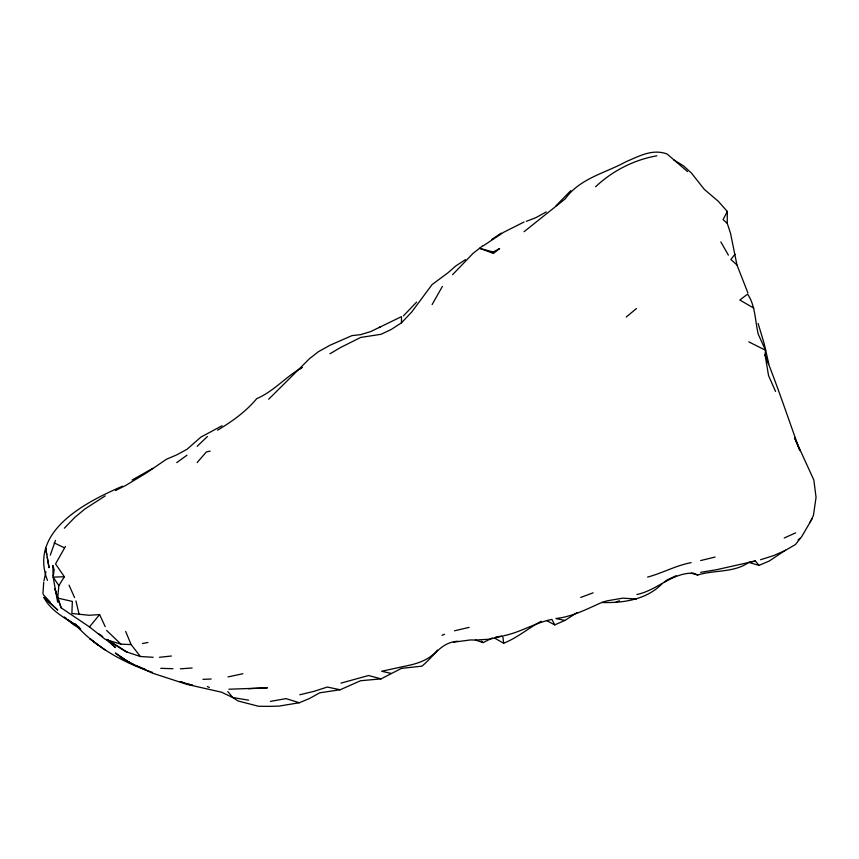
<?xml version="1.0" encoding="UTF-8"?>
<svg xmlns="http://www.w3.org/2000/svg" width="859" height="859" viewBox="0 0 859 859"><rect width="100%" height="100%" fill="white"/><g stroke="black" fill="none" stroke-linecap="round" stroke-linejoin="round"><path stroke-width="1.29" d="M747.888 292.908L736.936 264.905L730.515 233.218L727.24 223.319L727.326 211.464L718.156 201.156L704.305 189.367L691.527 173.164L683.603 165.937L673.703 159.86M42.95 593.666L43.723 582.305M65.456 546.421L55.545 563.934L64.361 576.754L58.863 585.613L57.682 598.089L61.172 607.861L89.476 626.909L105.227 639.343L120.915 644.153L131.126 644.572L140.371 656.512L153.16 657.285M753.783 308.102L739.814 300.038L747.62 294.122C755.576 305.815 754.997 320.933 758.272 334.291L765.562 350.289L765.058 354.821L768.558 375.619L775.559 391.457M54.149 569.549L53.14 577.119L57.66 602.159M43.938 580.845L45.914 571.783M50.294 555.172L55.491 540.375M810.101 522.089L813.387 515.658L816.05 497.404L813.838 480.009L794.543 437.8L799.879 450.599C789.625 422.424 780.122 393.841 769.234 365.784L765.058 354.821L768.784 363.948L764.156 343.557L758.11 323.446M727.326 211.464L723.074 219.603L727.24 223.319M432.12 304.558L442.342 286.487M812.131 518.729L801.866 536.392L795.488 544.509L785.298 550.426L773.755 555.558L760.569 559.735M457.664 641.233C440.42 642.511 434.096 656.297 421.909 666.165L401.475 668.377L381.042 678.878L360.619 680.725L340.185 689.756L319.752 692.794L309.541 698.474L299.319 702.748L278.885 706.13L268.674 706.366L258.462 706.259L238.029 700.955L232.757 697.54L221.568 692.204L186.951 684.376L152.451 673.134L129.569 662.74L115.439 653.162L129.569 662.74L125.661 660.281L134.734 664.984M735.014 254.21L730.869 259.482L736.936 264.905M89.476 626.909L99.601 614.572L105.227 626.683M197.162 462.55L206.267 452.038L210.133 451.082M437.467 650.123C430.993 658.187 421.146 662.353 411.364 664.812L381.654 671.255L391.264 673.445M329.963 353.79L340.185 347.691L360.619 337.458L381.042 334.291L391.264 329.448L401.475 322.823L411.697 312.042L432.12 284.544L447.754 272.969L455.893 265.871L465.481 259.611M268.674 399.231L309.541 358.643L318.464 351.675L329.963 345.264L351.965 335.622L360.608 334.645L370.83 331.531L381.042 326.538M403.365 315.94L416.572 302.143M64.361 528.199L74.69 517.494L84.794 509.043L105.227 495.89M556.052 205.741L570.795 190.655M452.553 274.719L472.987 253.437L482.597 245.91M197.162 446.315L207.384 436.555M798.022 539.957L799.879 538.335M595.577 186.779C612.682 170.726 633.77 159.892 656.867 155.812M626.222 317.025L636.433 308.553M577.184 612.531L564.921 620.445L554.71 624.88L546.764 620.649M493.42 253.426L499.616 248.573L493.206 252.02L479.633 248.315L493.42 253.426L493.206 252.02M661.967 583.884C646.269 599.818 623.097 603.136 601.687 602.492C586.858 609.052 572.384 616.73 555.913 618.523L564.921 620.445M664.018 582.305L667.078 579.943L676.162 575.702M524.065 231.694L565.158 198.934C579.857 178.243 605.219 173.164 626.222 161.621C639.364 156.102 652.249 148.596 667.078 153.997L687.511 171.585M176.739 462.614L186.951 455.216M785.577 550.157L769.234 561.024L759.023 565.372L748.801 562.42C733.554 572.985 714.602 569.742 697.723 575.004L691.345 573.221M491.799 239.425L501.269 233.09M483.198 245.867L503.632 232.295L524.065 221.998M217.595 430.166C232.07 421.49 245.899 411.654 256.755 398.619C274.032 391.296 286.176 376.221 302.465 367.33M299.319 369.338L301.445 368.006M222.03 425.753L200.866 437.124L186.951 449.332L176.729 454.883L166.517 459.211L146.084 473.169L125.661 485.475L115.439 490.564M132.103 479.998L152.838 468.37M546.303 211.915L535.844 217.671L526.331 221.343M541.095 621.282C528.382 628.219 517.258 637.85 503.632 643.251L494.548 638.044M378.926 327.601L401.475 316.638L401.475 322.823M453.799 642.135L470.431 639.944L475.349 640.052L483.198 642.607L492.282 637.969M122.44 486.205C85.825 502.096 28.476 531.141 47.46 580.394M784.203 537.992L795.713 532.838M441.977 635.306L444.511 634.264M616 602.095L619.414 600.763M580.705 597.445L593.139 592.828M636.906 594.503C657.081 590.38 671.953 572.545 693.342 573.168L697.723 575.004M647.6 577.087C662.418 573.136 675.947 565.469 691.13 562.656M601.687 602.492L607.034 600.849L622.796 598.154L636.433 599.034M503.911 635.681C520.651 632.331 535.243 622.657 551.961 619.414L554.71 624.88M700.686 560.551L715.075 557.061M299.802 694.77L314.211 691.291L327.29 687.05L340.185 689.756M340.937 683.13L368.597 675.518L381.042 678.878M454.551 630.774L469.121 627.381M748.801 562.42L755.329 560.981L759.023 565.372M228.011 676.913L242.914 673.724M755.329 560.981L716.546 569.71L700.665 572.341M142.465 643.498L147.941 642.489M270.413 701.395L286.015 698.614L299.319 702.748M495.761 637.045L501.635 636.165M159.42 657.307L171.392 656.018M180.336 668.817L192.115 667.991M99.601 614.572L89.196 615.28L71.888 613.476L72.349 601.418L57.682 598.089L54.858 588.737L61.172 607.861M475.349 640.052L489.576 639.203L502.816 635.993L503.632 643.251M248.24 688.703L267.385 687.855L228.891 689.219M202.982 679.34L211.196 679.007M64.361 576.754L53.14 577.119L58.863 585.613M160.773 668.323L172.917 668.699M248.627 700.171L232.757 697.54L227.807 691.538M152.472 672.382C123.481 662.643 95.166 647.16 74.765 623.827L76.623 625.331M180.326 681.692L184.019 682.787M188.937 684.236L192.62 685.321L180.218 681.735M140.371 656.512L125.661 651.616L107.622 640.03M135.872 665.564L144.956 669.14M54.149 542.877L64.361 547.795M207.384 686.513L209.317 687.479M748.812 341.871L765.562 350.289M127.357 652.228L106.913 639.397M79.125 627.102L74.583 624.31L80.714 629.013M79.823 628.552L73.24 624.493L65.778 618.319M119.798 656.598L129.569 662.74M98.377 633.566L102.65 636.476M66.197 618.394L64.361 617.084L64.844 617.546M68.033 619.693L74.153 623.967C62.825 616.955 50.058 609.761 43.938 597.434L57.617 609.922L43.938 597.434M481.158 641.147L483.198 642.607M105.227 650.038L89.701 638.581L98.334 645.399M107.117 640.32L115.439 647.546L111.863 644.186M107.117 639.697L109.963 642.392M106.57 630.388L120.915 644.153M43.283 594.611L50.359 602.309M720.841 241.905L728.378 255.155M69.021 585.119L74.583 597.628M125.661 631.451L131.126 644.572M53.816 568.905L52.839 565.49L53.118 575.949M75.957 600.924L79.157 614.561M46.773 554.581L45.645 548.031L49.049 567.681L47.234 557.201"/></g></svg>
